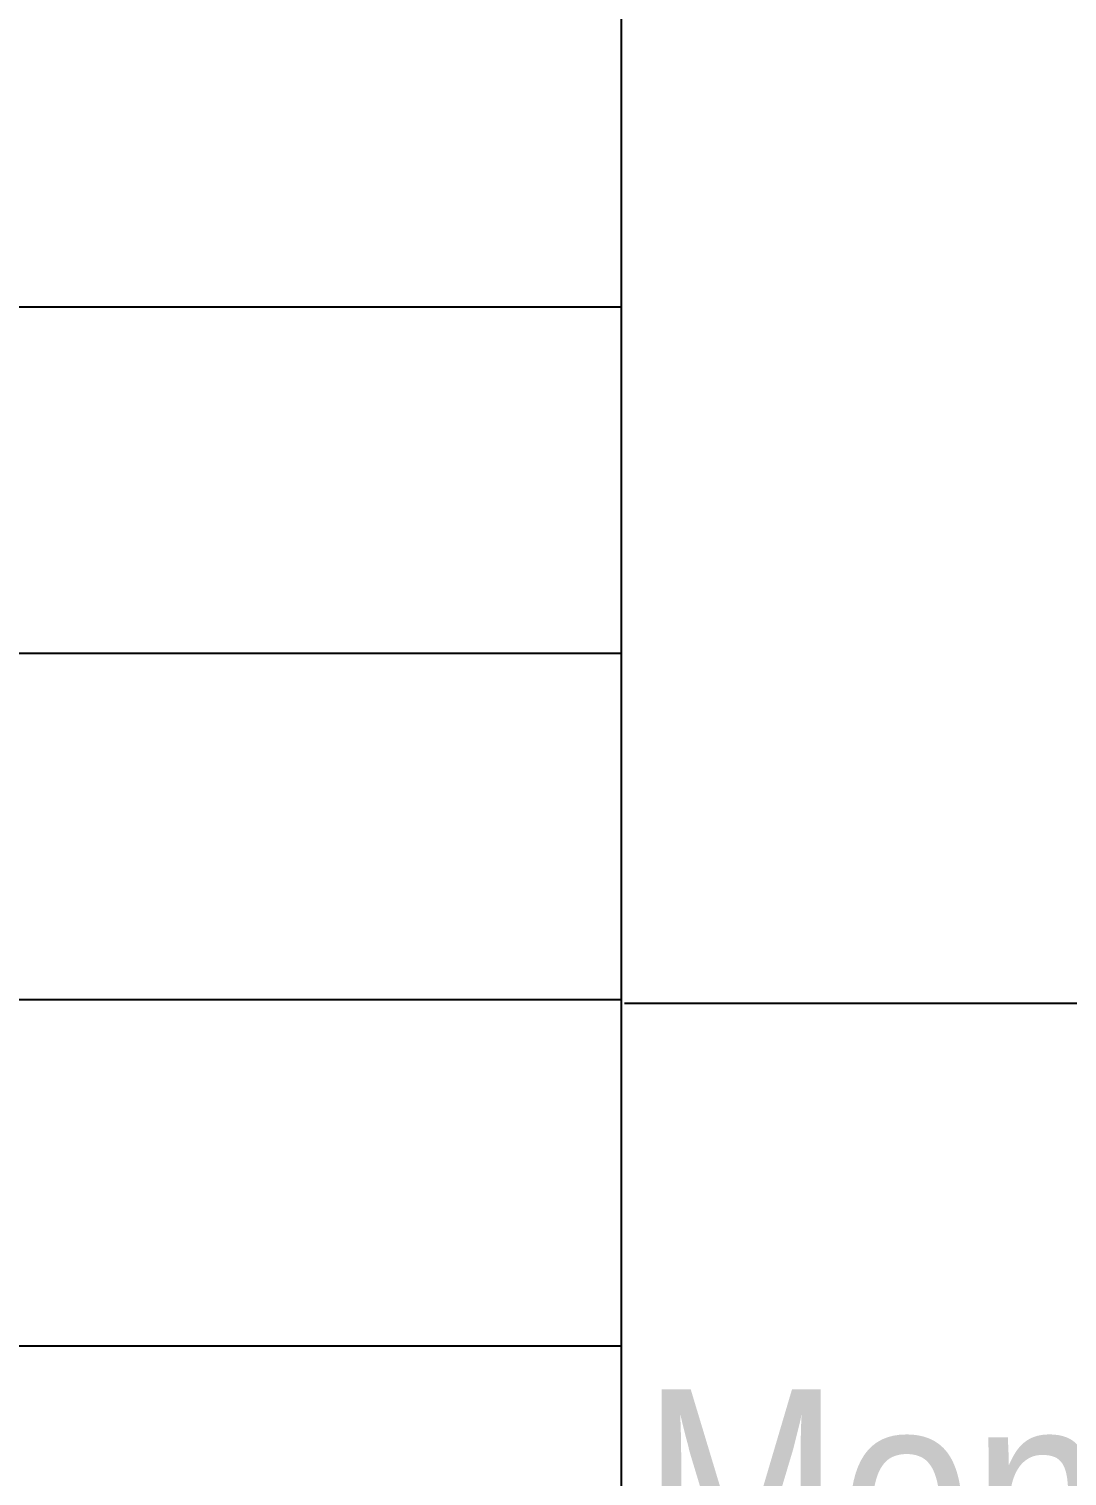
# Model space of a CAD drawing. Header units: millimetres. Extents: x 806395 to 2097197, y -233789 to 193681.
# Drawn here: x 2083838 to 2085338, y -144222 to -142132 of the extents above; entities that cross this region are included whole.
import ezdxf

# ---------------------------------------------------------------- set-up
doc = ezdxf.new("R2010")
doc.units = ezdxf.units.MM
doc.styles.add('style6', font='ARIALN.TTF', dxfattribs={"height": 300})

# ---------------------------------------------------------------- blocks, each defined once
blk = doc.blocks.new('ntnntyht')
at = {"lineweight": 25, "ltscale": 15}
for p, q in [((1990506.7, -44360.9), (1990506.7, -50106.1)), ((1983723.2, -47491.3), (1990506.7, -47491.3)), ((1983723.2, -48013.7), (1990506.7, -48013.7)), ((1983723.2, -48536.2), (1990506.7, -48536.2)), ((1990511.4, -48541.9), (2003038.3, -48541.9)), ((1983723.2, -49058.6), (1990506.7, -49058.6))]:
    blk.add_line(p, q, dxfattribs=at)

msp = doc.modelspace()

# ---------------------------------------------------------------- block references
at = {"color": 3, "xscale": 0.9573202276254527, "yscale": 0.9573202276254527, "zscale": 0.9573202276254527}
msp.add_blockref('ntnntyht', (179141.232, -97069.001), dxfattribs=at)

# ---------------------------------------------------------------- texts
at = {"color": 0, "lineweight": 0, "insert": (2088195.245, -144292.768), "char_height": 300, "attachment_point": 5, "style": 'style6'}
msp.add_mtext('\\A1;Monolit {\\fArial Narrow|b0|i0|c238|p34;çıxıntı düyünü D-1 v\\fTimes New Roman|b0|i0|c238|p18;ə\\fArial Narrow|b0|i0|c238|p34; armaturlanması}', dxfattribs=at)

doc.saveas('drawing.dxf')
